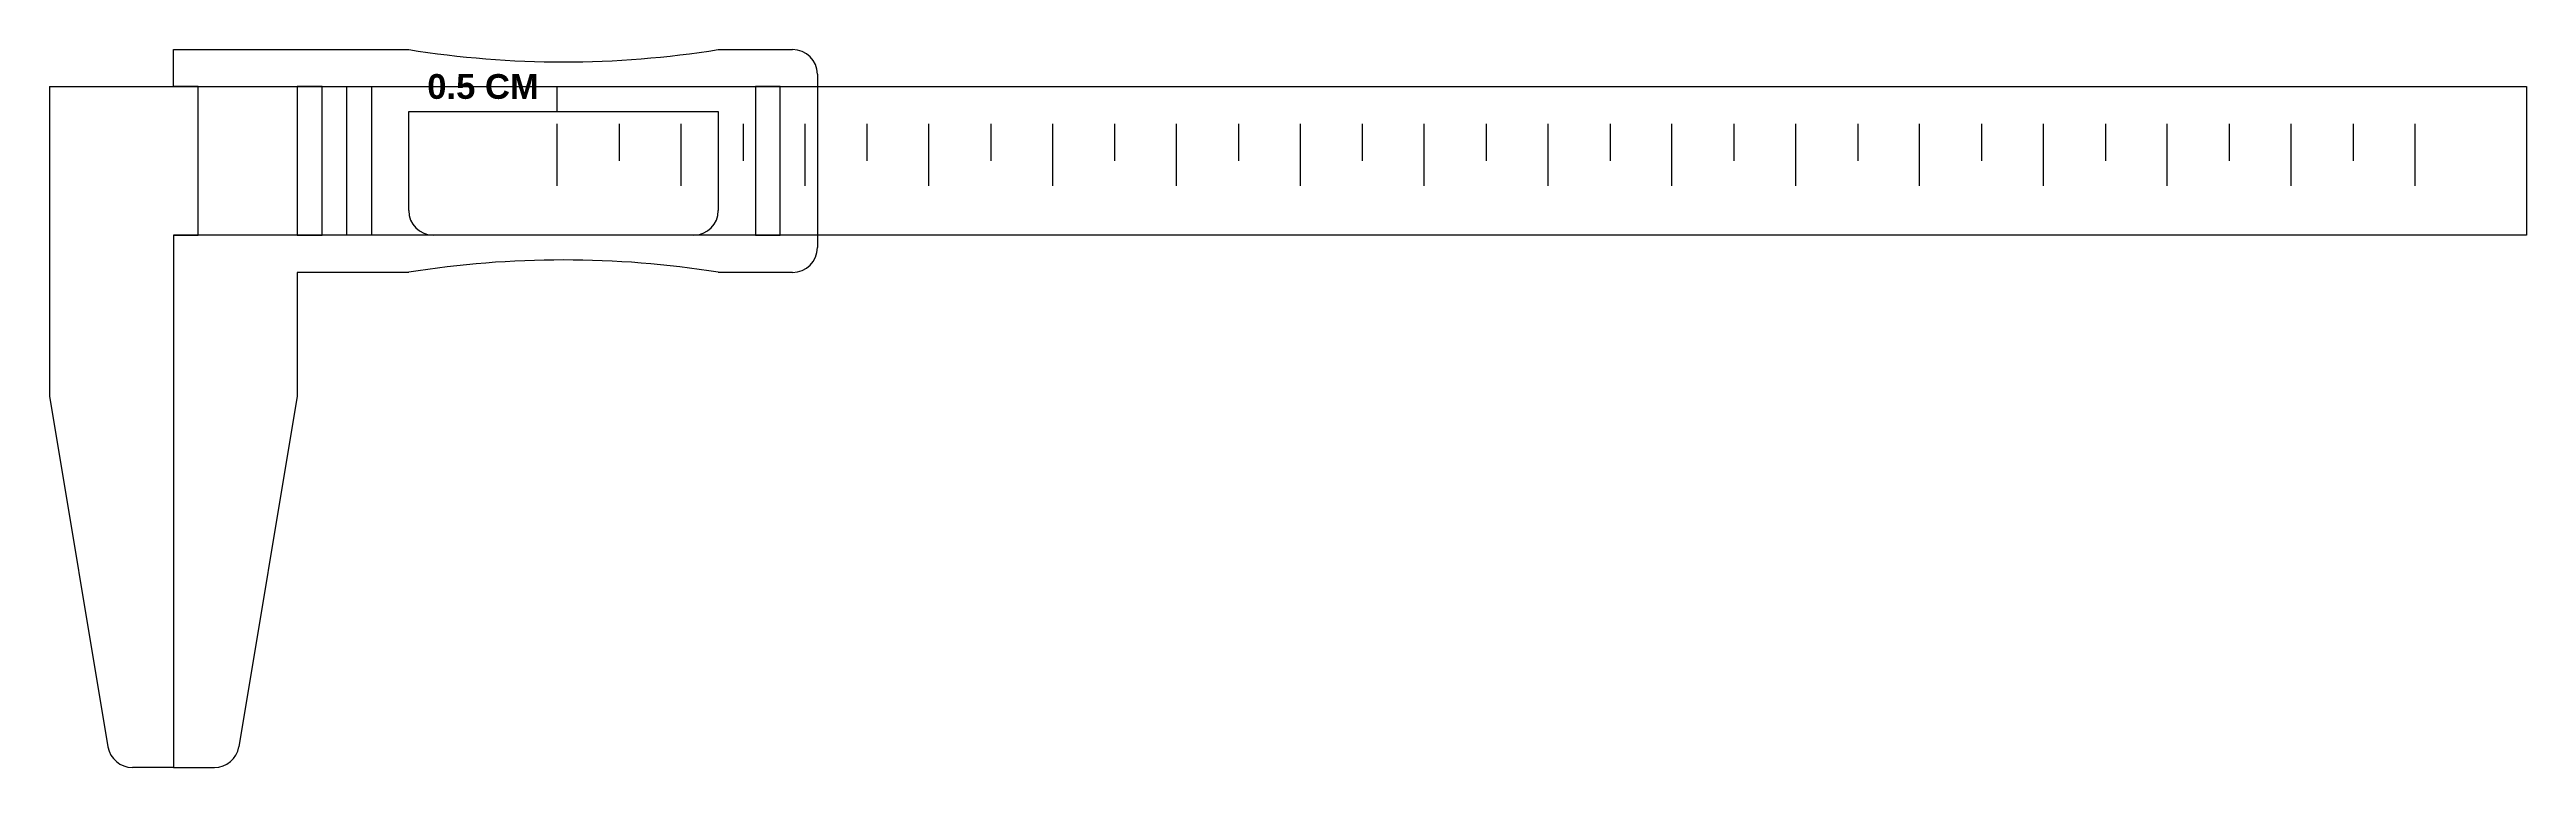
# Model space of a CAD drawing. Header units: millimetres. Extents: x -33 to 167, y -47 to 11.
import ezdxf

# ---------------------------------------------------------------- set-up
doc = ezdxf.new("R2010")
doc.units = ezdxf.units.MM
for name, color, linetype, lineweight, true_color in [('score', 176, 'Continuous', 25, 0x000080), ('score02', 5, 'Continuous', 25, 0x0000ff), ('visible', 16, 'Continuous', 25, 0x800000), ('visible02', 1, 'Continuous', 25, 0xff0000)]:
    doc.layers.add(name, color=color, linetype=linetype, lineweight=lineweight, true_color=true_color)
doc.styles.add('textstyle11', font='')
doc.styles.get('textstyle11').set_extended_font_data('Liberation Sans', bold=True)

msp = doc.modelspace()

# ---------------------------------------------------------------- linework, layer by layer
at = {"layer": 'score'}
for p, q in [((8, 0), (8, 5)), ((13, 5), (13, 2)), ((18, 0), (18, 5)), ((23, 5), (23, 2)), ((28, 0), (28, 5)), ((33, 5), (33, 2)), ((38, 0), (38, 5)), ((43, 5), (43, 2)), ((48, 0), (48, 5)), ((53, 5), (53, 2)), ((58, 0), (58, 5)), ((63, 5), (63, 2)), ((68, 0), (68, 5)), ((73, 5), (73, 2)), ((78, 0), (78, 5)), ((83, 5), (83, 2)), ((88, 0), (88, 5)), ((93, 5), (93, 2)), ((98, 0), (98, 5)), ((103, 5), (103, 2)), ((108, 0), (108, 5)), ((113, 5), (113, 2)), ((118, 0), (118, 5)), ((123, 5), (123, 2)), ((128, 0), (128, 5)), ((133, 5), (133, 2)), ((138, 0), (138, 5)), ((143, 5), (143, 2)), ((148, 0), (148, 5)), ((153, 5), (153, 2)), ((158, 0), (158, 5))]:
    msp.add_line(p, q, dxfattribs=at)
at = {"layer": 'score02'}
msp.add_line((8, 6), (8, 8), dxfattribs=at)
at = {"layer": 'visible'}
for p, q in [((-33, 8), (167, 8)), ((-33, 8), (-33, -17)), ((167, 8), (167, -4)), ((167, -4), (-23, -4)), ((-23, -4), (-23, -47)), ((-33, -17), (-28.28, -45.33)), ((-23, -47), (-26.31, -47))]:
    msp.add_line(p, q, dxfattribs=at)
msp.add_arc((-26.31, -45), 2, 189.4623, 270, dxfattribs=at)
at = {"layer": 'visible02'}
for p, q in [((-23, 8), (-23, 11)), ((-23, 11), (-4, 11)), ((21, 11), (27, 11)), ((-21, 8), (-23, 8)), ((-21, -4), (-21, 8)), ((-11, 8), (-13, 8)), ((-13, 8), (-13, -4)), ((-11, -4), (-11, 8)), ((-9, -4), (-9, 8)), ((-9, 8), (-7, 8)), ((-7, 8), (-7, -4)), ((24, 8), (24, -4)), ((26, 8), (24, 8)), ((26, -4), (26, 8)), ((29, 9), (29, -5)), ((-4, 6), (21, 6)), ((-4, -2), (-4, 6)), ((21, 6), (21, -2)), ((-23, -4), (-23, -47)), ((-23, -4), (-21, -4)), ((-13, -4), (-11, -4)), ((-7, -4), (-9, -4)), ((19, -4), (-2, -4)), ((24, -4), (26, -4)), ((-4, -7), (-13, -7)), ((-13, -7), (-13, -17)), ((27, -7), (21, -7)), ((-13, -17), (-17.72, -45.33)), ((-23, -47), (-19.69, -47))]:
    msp.add_line(p, q, dxfattribs=at)
for centre, radius, start, end in [((8.5, 88.62), 78.62, 260.8522, 279.1478), ((27, 9), 2, 0, 90), ((-2, -2), 2, 180, 270), ((19, -2), 2, 270, 0), ((8.5, -84.62), 78.62, 80.8522, 99.1478), ((27, -5), 2, 270, 0), ((-19.69, -45), 2, 270, 350.5377)]:
    msp.add_arc(centre, radius, start, end, dxfattribs=at)

# ---------------------------------------------------------------- texts
at = {"layer": 'score02', "insert": (2, 8), "char_height": 1, "attachment_point": 5, "style": 'textstyle11'}
msp.add_mtext('\\H2;0.5 CM', dxfattribs=at)

doc.saveas('drawing.dxf')
